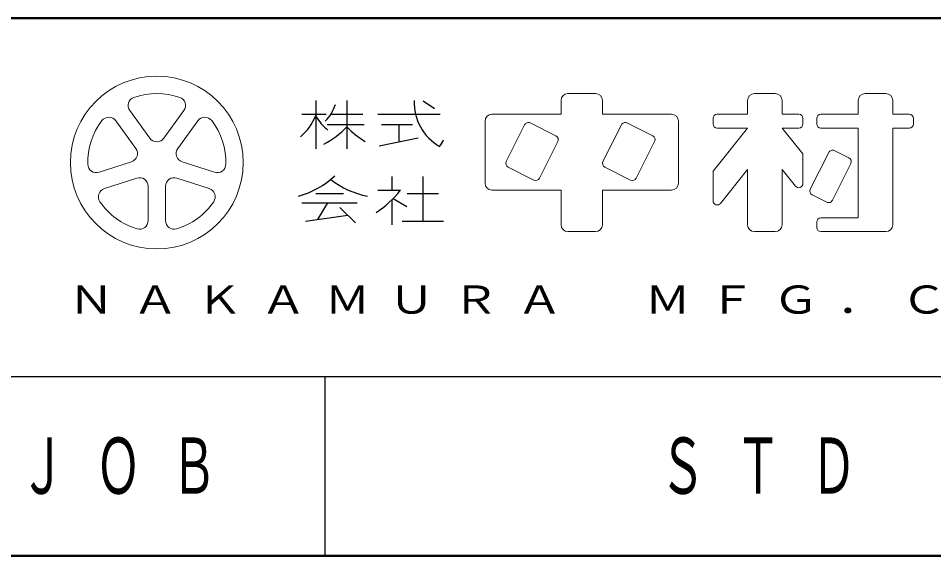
# Model space of a CAD drawing. Units: millimetres on the paper. Extents: x -385 to 39, y -4 to 267.
# Drawn here: x -66.98 to -31.22, y 0 to 21 of the extents above; entities that cross this region are included whole.
import ezdxf

# ---------------------------------------------------------------- set-up
doc = ezdxf.new("R2010")
doc.units = ezdxf.units.MM
doc.layers.add('NAKAMURA図枠', color=7, linetype='Continuous', lineweight=13)
doc.layers.add('図面情報', color=7, linetype='Continuous')
doc.styles.add('ＭＳ ゴシック', font='')
doc.styles.get('ＭＳ ゴシック').set_extended_font_data('MS Gothic')

msp = doc.modelspace()

# ---------------------------------------------------------------- linework, layer by layer
at = {"layer": 'NAKAMURA図枠', "lineweight": 50}
for p, q in [((-385, 21), (0, 21)), ((-385, 0), (0, 0))]:
    msp.add_line(p, q, dxfattribs=at)
at = {"layer": 'NAKAMURA図枠'}
for p, q in [((-45.506, 18.063), (-44.426, 18.063)), ((-38.216, 18.063), (-37.406, 18.063)), ((-33.896, 18.063), (-33.086, 18.063)), ((-45.776, 17.793), (-45.776, 17.253)), ((-44.156, 17.793), (-44.156, 17.253)), ((-38.486, 17.793), (-38.486, 17.253)), ((-37.136, 17.793), (-37.136, 17.253)), ((-34.166, 17.793), (-34.166, 17.253)), ((-32.816, 17.793), (-32.816, 17.253)), ((-62.629, 17.393), (-61.844, 16.313)), ((-61.298, 16.313), (-60.513, 17.393)), ((-48.476, 17.253), (-45.776, 17.253)), ((-44.156, 17.253), (-41.456, 17.253)), ((-39.674, 17.253), (-38.486, 17.253)), ((-37.136, 17.253), (-36.488, 17.253)), ((-35.624, 17.253), (-34.166, 17.253)), ((-32.816, 17.253), (-32.168, 17.253)), ((-62.39, 15.917), (-63.175, 16.997)), ((-59.967, 16.997), (-60.752, 15.917)), ((-48.746, 16.983), (-48.746, 14.553)), ((-47.198, 16.838), (-47.918, 15.4)), ((-45.975, 16.408), (-46.981, 16.911)), ((-43.418, 16.838), (-44.138, 15.4)), ((-42.195, 16.408), (-43.201, 16.911)), ((-41.186, 16.983), (-41.186, 14.553)), ((-39.836, 17.091), (-39.836, 16.875)), ((-36.326, 17.091), (-36.326, 16.875)), ((-35.786, 17.091), (-35.786, 16.875)), ((-32.006, 17.091), (-32.006, 16.875)), ((-38.486, 16.713), (-39.836, 15.026)), ((-39.674, 16.713), (-38.486, 16.713)), ((-37.136, 16.713), (-36.326, 15.701)), ((-37.136, 16.713), (-36.488, 16.713)), ((-35.624, 16.713), (-34.166, 16.713)), ((-34.166, 16.713), (-34.166, 13.203)), ((-32.816, 16.713), (-32.816, 12.933)), ((-32.816, 16.713), (-32.168, 16.713)), ((-46.622, 14.752), (-45.902, 16.19)), ((-42.842, 14.752), (-42.122, 16.19)), ((-35.318, 15.758), (-36.038, 14.32)), ((-35.101, 15.831), (-34.527, 15.544)), ((-63.828, 14.985), (-62.559, 15.397)), ((-60.583, 15.397), (-59.313, 14.985)), ((-36.326, 15.701), (-36.326, 14.543)), ((-47.845, 15.183), (-46.839, 14.68)), ((-44.065, 15.183), (-43.059, 14.68)), ((-39.836, 15.026), (-39.836, 13.868)), ((-38.486, 15.093), (-39.547, 13.766)), ((-38.486, 15.093), (-38.486, 12.933)), ((-37.136, 15.093), (-36.614, 14.441)), ((-37.136, 15.093), (-37.136, 12.933)), ((-34.454, 15.326), (-35.174, 13.888)), ((-62.35, 14.755), (-63.62, 14.343)), ((-59.522, 14.343), (-60.792, 14.755)), ((-61.908, 13.099), (-61.908, 14.434)), ((-61.233, 14.434), (-61.233, 13.099)), ((-48.476, 14.283), (-45.776, 14.283)), ((-45.776, 14.283), (-45.776, 12.933)), ((-44.156, 14.283), (-41.456, 14.283)), ((-44.156, 14.283), (-44.156, 12.933)), ((-35.965, 14.103), (-35.391, 13.816)), ((-35.786, 13.041), (-35.786, 12.825)), ((-35.624, 13.203), (-34.166, 13.203)), ((-45.506, 12.663), (-44.426, 12.663)), ((-38.216, 12.663), (-37.406, 12.663)), ((-35.624, 12.663), (-33.086, 12.663))]:
    msp.add_line(p, q, dxfattribs=at)
at = {"layer": 'NAKAMURA図枠', "lineweight": 25}
for p, q in [((-55.361, 17.793), (-55.361, 15.903)), ((-54.146, 17.793), (-54.146, 15.903)), ((-50.719, 17.467), (-51.16, 17.761)), ((-55.901, 17.253), (-54.956, 17.253)), ((-54.769, 17.253), (-53.525, 17.253)), ((-52.931, 17.253), (-50.501, 17.253)), ((-54.915, 16.848), (-53.471, 16.848)), ((-52.796, 16.848), (-51.581, 16.848)), ((-52.121, 16.848), (-52.121, 16.173)), ((-52.889, 16.02), (-51.353, 16.327)), ((-52.391, 14.823), (-52.391, 14.283)), ((-51.176, 14.823), (-51.176, 13.068)), ((-55.361, 14.148), (-54.281, 14.148)), ((-52.931, 14.283), (-52.051, 14.283)), ((-52.34, 13.96), (-51.796, 13.646)), ((-51.783, 14.148), (-50.568, 14.148)), ((-55.901, 13.784), (-53.741, 13.784)), ((-54.899, 13.784), (-55.289, 13.136)), ((-54.416, 13.607), (-53.81, 13.001)), ((-52.391, 13.91), (-52.391, 12.933)), ((-55.765, 13.067), (-54.113, 13.304)), ((-51.986, 13.068), (-50.366, 13.068)), ((-55, 7), (-55, 0))]:
    msp.add_line(p, q, dxfattribs=at)
at = {"layer": 'NAKAMURA図枠', "color": 211, "lineweight": 25}
msp.add_line((-242.5, 7), (0, 7), dxfattribs=at)
at = {"layer": 'NAKAMURA図枠'}
msp.add_circle((-61.571, 15.363), 3.375, dxfattribs=at)
for centre, radius, start, end in [((-62.356, 17.592), 0.338, 109.3985, 216), ((-61.571, 15.363), 2.7, 70.6016, 109.3985), ((-60.786, 17.592), 0.338, 324, 70.6016), ((-45.506, 17.793), 0.27, 90, 180), ((-44.426, 17.793), 0.27, 0, 90), ((-38.216, 17.793), 0.27, 90, 180), ((-37.406, 17.793), 0.27, 0, 90), ((-33.896, 17.793), 0.27, 90, 180), ((-33.086, 17.793), 0.27, 0, 90), ((-48.476, 16.983), 0.27, 90, 180), ((-41.456, 16.983), 0.27, 0, 90), ((-39.674, 17.091), 0.162, 90, 180), ((-36.488, 17.091), 0.162, 0, 90), ((-35.624, 17.091), 0.162, 90, 180), ((-32.168, 17.091), 0.162, 0, 90), ((-61.571, 15.363), 2.7, 142.6015, 181.3985), ((-63.448, 16.798), 0.338, 36, 142.6015), ((-59.694, 16.798), 0.338, 37.3985, 144), ((-61.571, 15.363), 2.7, 358.6015, 37.3985), ((-47.054, 16.766), 0.162, 63.4349, 153.435), ((-43.274, 16.766), 0.162, 63.4349, 153.435), ((-39.674, 16.875), 0.162, 180, 270), ((-36.488, 16.875), 0.162, 270, 0), ((-35.624, 16.875), 0.162, 180, 270), ((-32.168, 16.875), 0.162, 270, 0), ((-61.571, 16.512), 0.338, 216, 324), ((-46.047, 16.263), 0.162, 333.4349, 63.4349), ((-42.267, 16.263), 0.162, 333.4349, 63.4349), ((-62.663, 15.718), 0.338, 288, 36), ((-60.479, 15.718), 0.338, 144, 252), ((-35.174, 15.686), 0.162, 63.4349, 153.435), ((-47.773, 15.328), 0.162, 153.4349, 243.4349), ((-43.993, 15.328), 0.162, 153.4349, 243.4349), ((-34.599, 15.399), 0.162, 333.4349, 63.4349), ((-63.933, 15.306), 0.338, 181.3985, 288), ((-59.209, 15.306), 0.338, 252, 358.6016), ((-62.246, 14.434), 0.338, 360, 108), ((-60.896, 14.434), 0.338, 72, 180), ((-46.766, 14.825), 0.162, 243.435, 333.435), ((-42.986, 14.825), 0.162, 243.435, 333.435), ((-63.516, 14.022), 0.338, 108, 214.6015), ((-59.626, 14.022), 0.338, 325.3985, 72), ((-48.476, 14.553), 0.27, 180, 270), ((-41.456, 14.553), 0.27, 270, 0), ((-36.488, 14.543), 0.162, 218.6596, 0), ((-35.893, 14.248), 0.162, 153.4349, 243.4348), ((-61.571, 15.363), 2.7, 214.6016, 253.3985), ((-61.571, 15.363), 2.7, 286.6015, 325.3985), ((-39.674, 13.868), 0.162, 180, 321.3404), ((-35.318, 13.961), 0.162, 243.4349, 333.435), ((-62.246, 13.099), 0.338, 253.3985, 360), ((-60.896, 13.099), 0.338, 180, 286.6015), ((-45.506, 12.933), 0.27, 180, 270), ((-44.426, 12.933), 0.27, 270, 0), ((-38.216, 12.933), 0.27, 180, 270), ((-37.406, 12.933), 0.27, 270, 0), ((-35.624, 13.041), 0.162, 90, 180), ((-33.086, 12.933), 0.27, 270, 0), ((-35.624, 12.825), 0.162, 180, 270)]:
    msp.add_arc(centre, radius, start, end, dxfattribs=at)
at = {"layer": 'NAKAMURA図枠', "lineweight": 25}
for centre, radius, start, end in [((-56.002, 18.047), 1.467, 313.7211, 343.5432), ((-49.563, 17.694), 1.953, 177.0947, 240.5189), ((-57.466, 18.084), 2.285, 311.3619, 337.1364), ((-53.383, 18.427), 2.345, 212.5035, 230.0063), ((-56.374, 18.818), 3.034, 295.8692, 317.2387), ((-51.918, 18.818), 3.034, 222.7613, 240.1081), ((-51.54, 16.805), 1.299, 321.4211, 334.8249), ((-56.898, 17.257), 3.32, 285.1126, 313.4062), ((-52.77, 17.194), 3.192, 231.1728, 259.7551), ((-55.66, 17.226), 4.657, 304.8726, 320.8041)]:
    msp.add_arc(centre, radius, start, end, dxfattribs=at)

# ---------------------------------------------------------------- texts
at = {"layer": 'NAKAMURA図枠', "color": 4, "attachment_point": 5, "style": 'ＭＳ ゴシック'}
for s, insert, char_height in [('\\T1.39;\\W1.2;ＮＡＫＡＭＵＲＡ\u3000ＭＦＧ．ＣＯＲＰＯＲＡＴＩＯＮ', (-35, 10), 1.1), ('\\T1.64;\\W0.6;ＪＯＢ', (-62.5, 3.5), 2.199)]:
    msp.add_mtext(s, dxfattribs=dict(at, insert=insert, char_height=char_height))
at = {"layer": '図面情報', "insert": (-37.5, 3.5), "char_height": 2.199, "attachment_point": 5, "style": 'ＭＳ ゴシック'}
msp.add_mtext('\\T1.64;\\W0.6;ＳＴＤ', dxfattribs=at)

doc.saveas('drawing.dxf')
